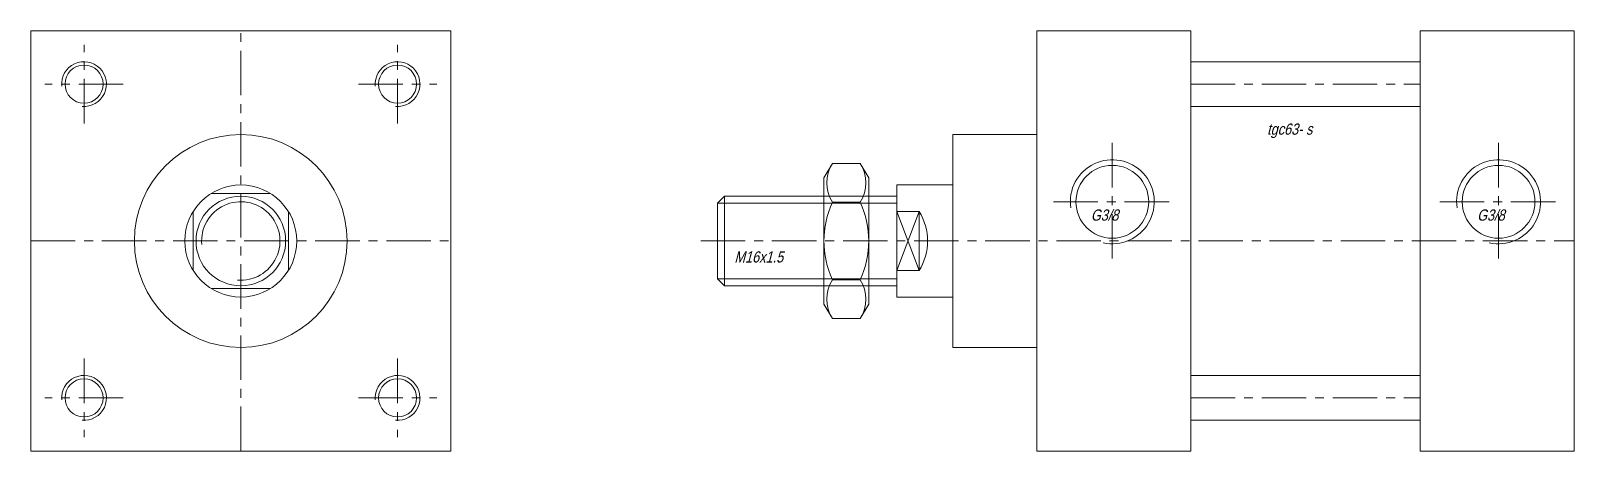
# Model space of a CAD drawing. Header units: millimetres. Extents: x -38 to 238, y -38 to 37.
import ezdxf
from ezdxf.enums import TextEntityAlignment as Align

# ---------------------------------------------------------------- set-up
doc = ezdxf.new("R2010")
doc.units = ezdxf.units.MM
doc.header["$LTSCALE"] = 0.5
doc.linetypes.add('CENTER', pattern=[50.8, 31.75, -6.35, 6.35, -6.35])
doc.layers.get('0').update_dxf_attribs({"color": 9, "lineweight": 15})
doc.layers.add('Notes', color=4, linetype='Continuous', lineweight=20)
doc.styles.add('Capital', font='vnfonth.shx', dxfattribs={"width": 0.9, "oblique": 15})

msp = doc.modelspace()

# ---------------------------------------------------------------- linework, layer by layer
at = {"ltscale": 0.5}
for p, q in [((-37.5, 37.5), (-37.5, -37.5)), ((37.5, 37.5), (-37.5, 37.5)), ((37.5, -37.5), (37.5, 37.5)), ((142.18, 37.5), (142.18, -37.5)), ((169.68, 37.5), (142.18, 37.5)), ((169.68, 37.5), (169.68, -37.5)), ((210.68, 37.5), (210.68, -37.5)), ((238.18, 37.5), (210.68, 37.5)), ((238.18, 37.5), (238.18, -37.5)), ((169.68, 32), (210.68, 32)), ((169.68, 24), (210.68, 24)), ((127.18, 19), (127.18, -19)), ((127.18, 19), (142.18, 19)), ((105.67, 13.86), (104.16, 11.25)), ((110.66, 13.86), (105.67, 13.86)), ((110.66, 13.86), (112.16, 11.25)), ((104.16, 11.25), (104.16, -11.25)), ((112.16, 11.25), (112.16, -11.25)), ((-5.27, 8.5), (5.27, 8.5)), ((117.18, 10), (117.18, -10)), ((117.18, 10), (127.18, 10)), ((85.18, 6.77), (86.4, 8)), ((85.18, -6.77), (85.18, 6.77)), ((117.18, 8), (86.4, 8)), ((86.4, 8), (86.4, -8)), ((110.66, 6.93), (105.67, 6.93)), ((-8.5, -5.27), (-8.5, 5.27)), ((8.5, -5.27), (8.5, 5.27)), ((117.18, 5.27), (121.18, -5.27)), ((117.18, 5.27), (121.18, 5.27)), ((117.18, -5.27), (121.18, 5.27)), ((121.18, 5.27), (121.18, -5.27)), ((117.18, -5.27), (121.18, -5.27)), ((86.4, -8), (85.18, -6.77)), ((117.18, -8), (86.4, -8)), ((110.66, -6.93), (105.67, -6.93)), ((-5.27, -8.5), (5.27, -8.5)), ((117.18, -10), (127.18, -10)), ((105.67, -13.86), (104.16, -11.25)), ((110.66, -13.86), (112.16, -11.25)), ((110.66, -13.86), (105.67, -13.86)), ((127.18, -19), (142.18, -19)), ((169.68, -24), (210.68, -24)), ((169.68, -32), (210.68, -32)), ((-37.5, -37.5), (37.5, -37.5)), ((142.18, -37.5), (169.68, -37.5)), ((210.68, -37.5), (238.18, -37.5))]:
    msp.add_line(p, q, dxfattribs=at)
at = {"color": 1, "linetype": 'CENTER', "ltscale": 0.5}
for p, q in [((0, -37.5), (0, 37.5)), ((-28, 21), (-28, 35)), ((28, 21), (28, 35)), ((-21, 28), (-35, 28)), ((21, 28), (35, 28)), ((169.68, 28), (210.68, 28)), ((155.68, 17.5), (155.68, -3.5)), ((224.68, 17.5), (224.68, -3.5)), ((145.18, 7), (166.18, 7)), ((214.18, 7), (235.18, 7)), ((-37.5, 0), (37.5, 0)), ((82.18, 0), (238.18, 0)), ((-28, -21), (-28, -35)), ((28, -21), (28, -35)), ((-21, -28), (-35, -28)), ((21, -28), (35, -28)), ((169.68, -28), (210.68, -28))]:
    msp.add_line(p, q, dxfattribs=at)
at = {"color": 5, "ltscale": 0.5}
for p, q in [((117.18, 6.77), (85.18, 6.77)), ((117.18, -6.77), (85.18, -6.77))]:
    msp.add_line(p, q, dxfattribs=at)
at = {"ltscale": 0.5}
for centre, radius in [((-28, 28), 3.4), ((28, 28), 3.4), ((0, 0), 19), ((155.68, 7), 6.5), ((224.68, 7), 6.5), ((0, 0), 10), ((0, 0), 8), ((-28, -28), 3.4), ((28, -28), 3.4)]:
    msp.add_circle(centre, radius, dxfattribs=at)
at = {"color": 5, "ltscale": 0.5}
for centre, radius, start, end in [((-28, 28), 4, 265, 185), ((28, 28), 4, 265, 185), ((155.68, 7), 7.5, 257.1978, 188.2788), ((224.68, 7), 7.5, 257.1978, 188.2788), ((0, 0), 7, 265, 185), ((-28, -28), 4, 265, 185), ((28, -28), 4, 265, 185)]:
    msp.add_arc(centre, radius, start, end, dxfattribs=at)
at = {"ltscale": 0.5}
for centre, radius, start, end in [((111.16, 10.39), 6.49, 147.7431, 212.2569), ((105.17, 10.39), 6.49, 327.7431, 32.2569), ((120.87, 0), 16.7, 155.4913, 204.5087), ((95.46, 0), 16.7, 335.4913, 24.5087), ((112.68, 0), 10, 328.2117, 31.7883), ((111.16, -10.39), 6.49, 147.7431, 212.2569), ((105.17, -10.39), 6.49, 327.7431, 32.2569)]:
    msp.add_arc(centre, radius, start, end, dxfattribs=at)

# ---------------------------------------------------------------- texts
at = {"layer": 'Notes', "color": 4, "style": 'Capital', "oblique": 15, "width": 0.85}
for s, p in [('tgc63- s', (183.32, 19.97)), ('G3/8', (151.84, 4.63)), ('G3/8', (220.84, 4.63)), ('M16x1.5', (88.17, -2.84))]:
    msp.add_text(s, height=2, dxfattribs=at).set_placement(p, align=Align.MIDDLE_LEFT)

doc.saveas('drawing.dxf')
